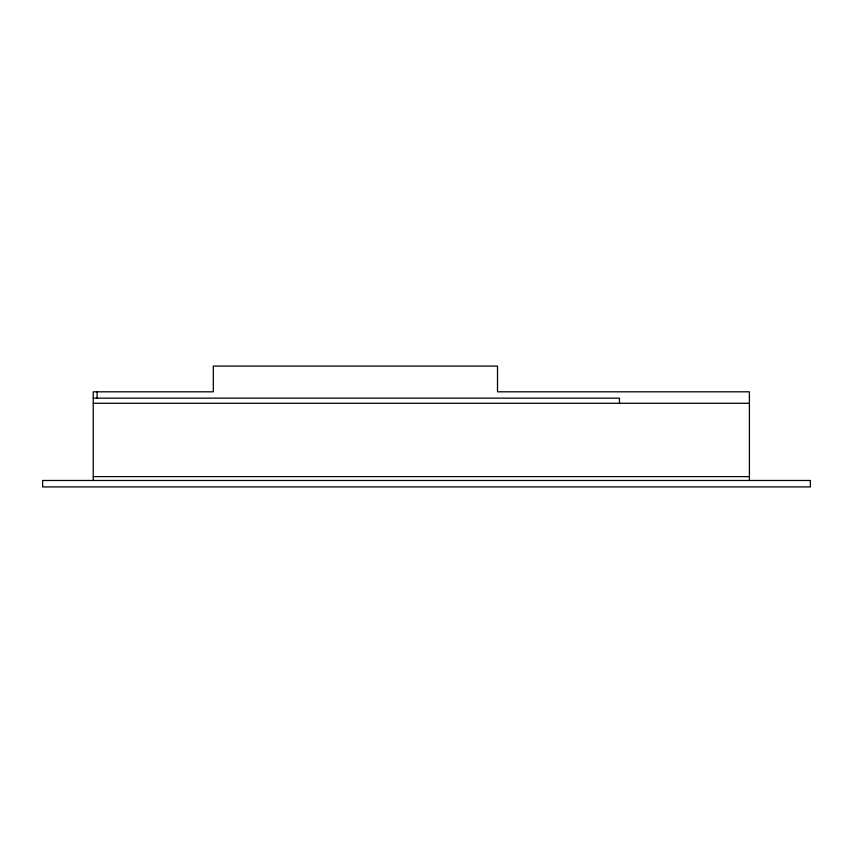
<?xml version="1.0" encoding="UTF-8"?>
<svg xmlns="http://www.w3.org/2000/svg" width="853" height="853" viewBox="0 0 853 853"><rect width="100%" height="100%" fill="white"/><g stroke="black" fill="none" stroke-linecap="round" stroke-linejoin="round"><path stroke-width="1.28" d="M93.244 398.138L619.459 398.138L619.459 403.288M93.244 403.288L749.403 403.288M93.244 476.624L749.403 476.624M749.403 480.484L749.403 391.815L497.502 391.815L497.502 366.086L213.314 366.086L213.314 391.815L93.244 391.815L93.244 480.484M97.103 391.815L97.103 398.191M810.35 480.484L42.65 480.484L42.65 486.914L810.35 486.914L810.35 480.484"/></g></svg>
